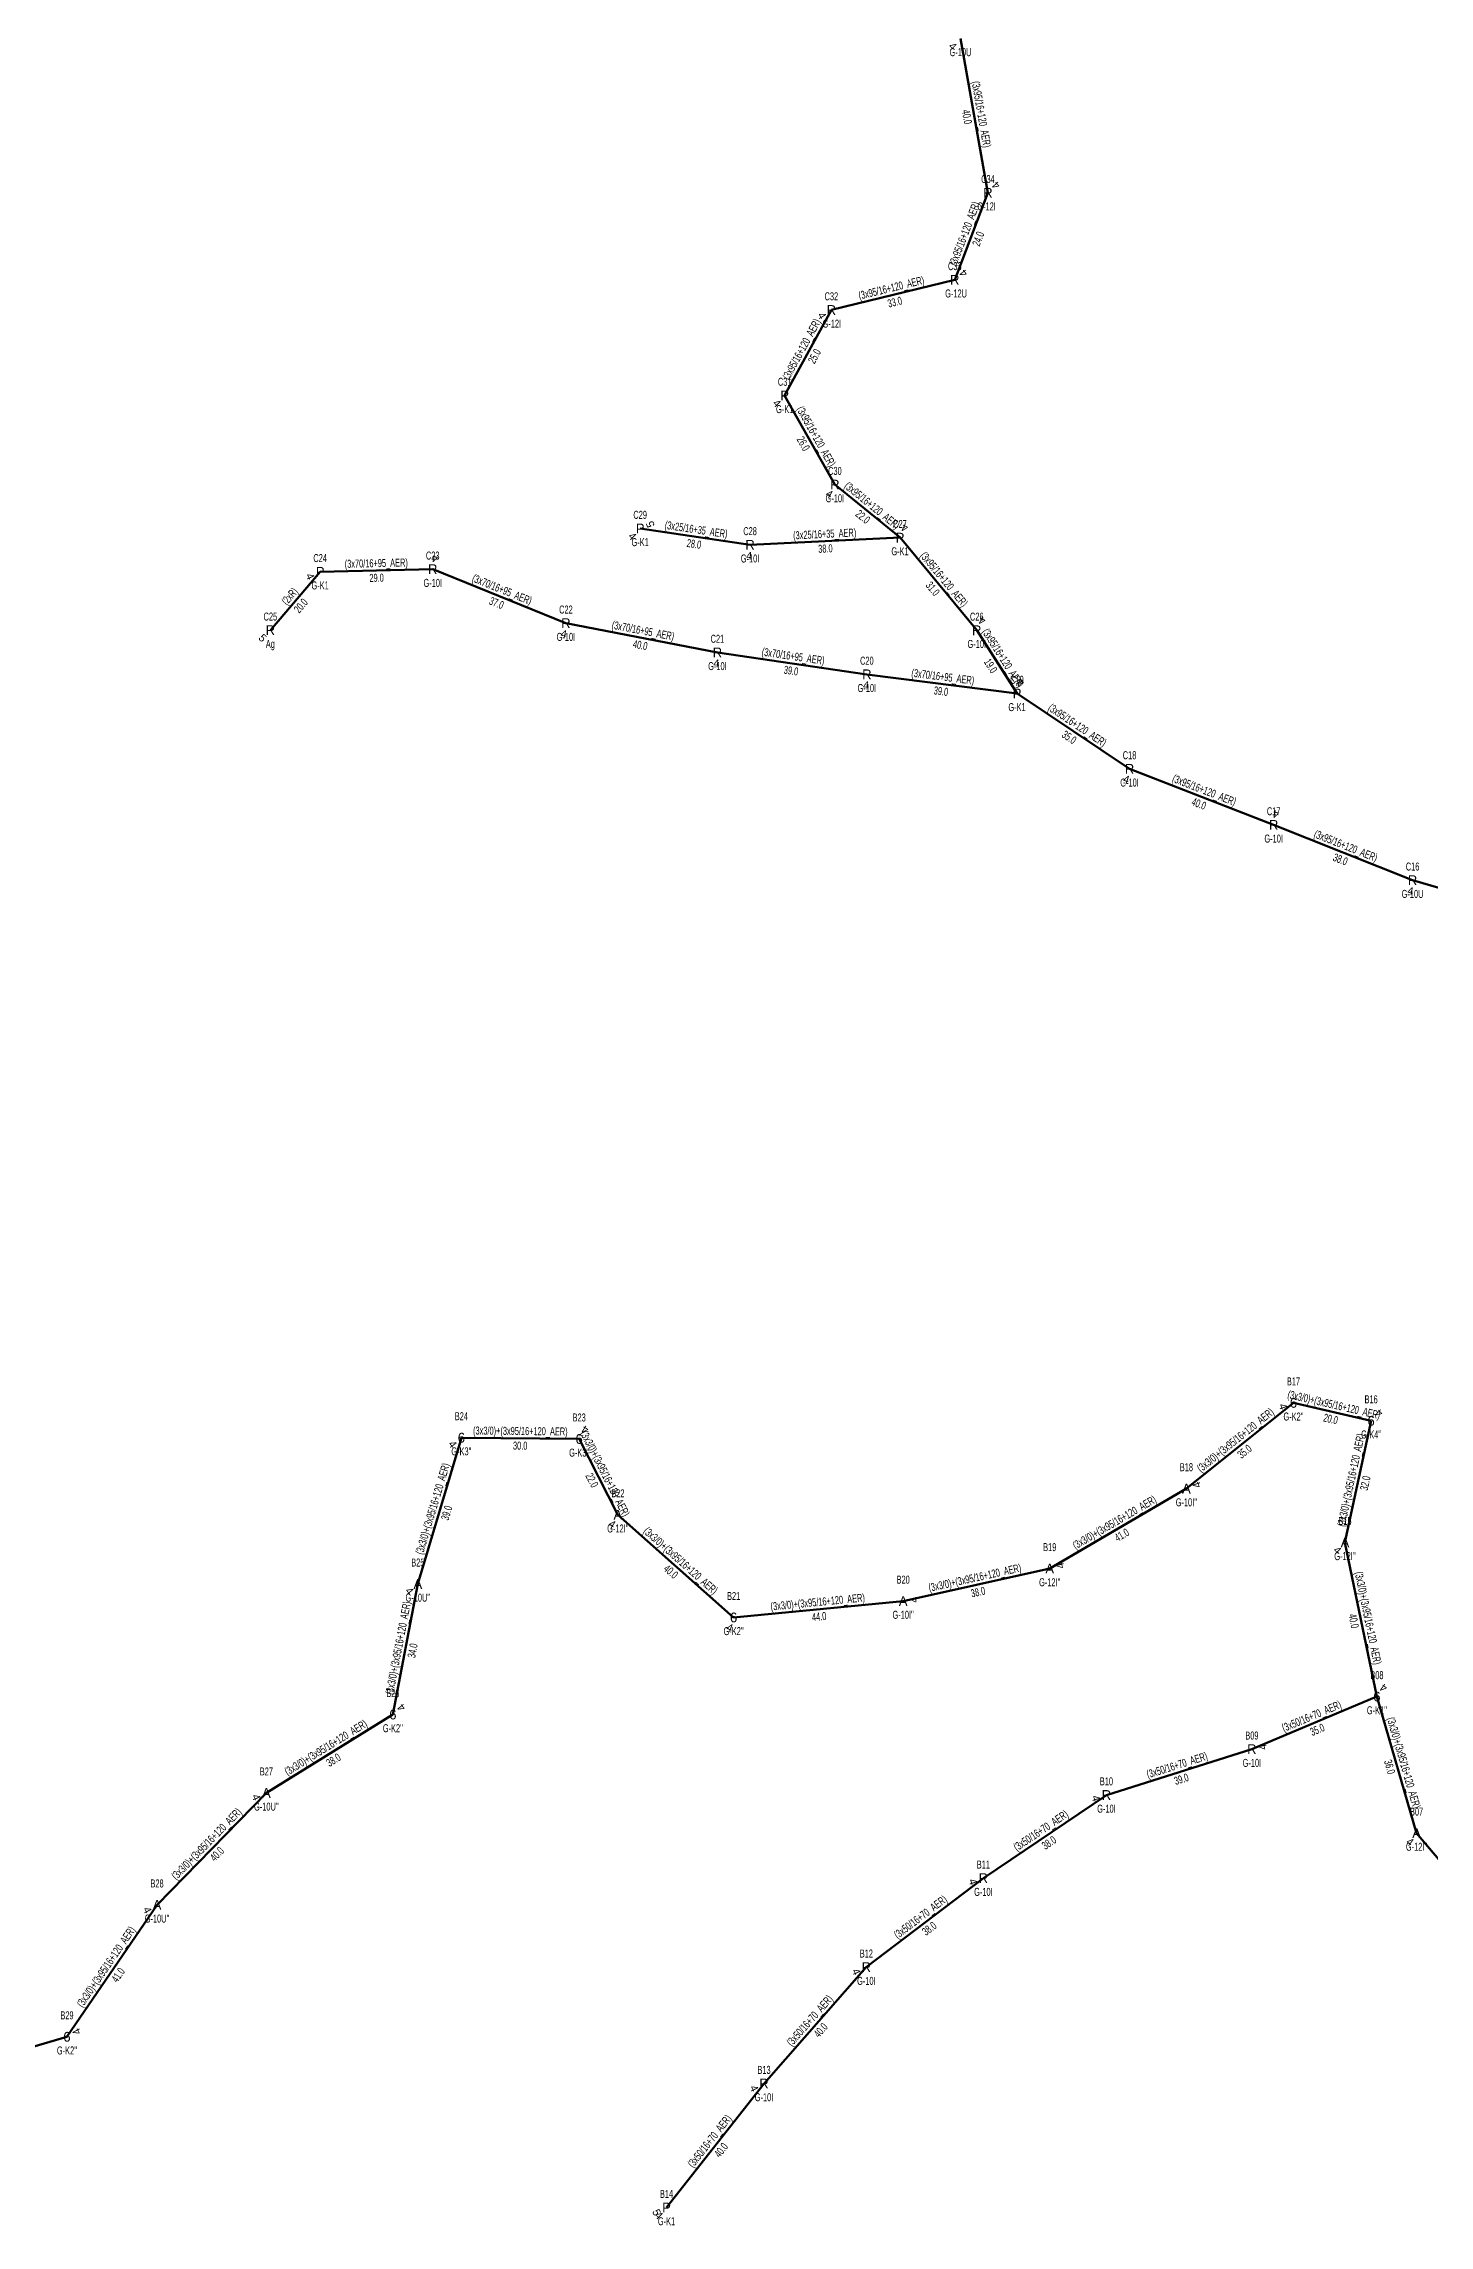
# Model space of a CAD drawing. Header units: millimetres. Extents: x 433713 to 438874, y 4028328 to 4034517.
# Drawn here: x 436138 to 436493, y 4033377 to 4033936 of the extents above; entities that cross this region are included whole.
import ezdxf
from ezdxf.enums import TextEntityAlignment as Align

# ---------------------------------------------------------------- set-up
doc = ezdxf.new("R2010")
doc.units = ezdxf.units.MM
for name, color, linetype, lineweight in [('DIREK_AG_MEVCUT', 120, 'Continuous', 25), ('DIREK_OG_MEVCUT', 16, 'Continuous', 25), ('HAT_AG_HAVAI_MEVCUT', 126, 'Continuous', 50), ('HAT_OG_HAVAI_MEVCUT', 48, 'Continuous', 70)]:
    doc.layers.add(name, color=color, linetype=linetype, lineweight=lineweight)
doc.styles.add('Direk', font='B_CAD')
doc.styles.get("Standard").update_dxf_attribs({"font": 'Arial'})

msp = doc.modelspace()

# ---------------------------------------------------------------- linework, layer by layer
at = {"layer": 'HAT_AG_HAVAI_MEVCUT'}
for p, q in [((436379.867, 4033897.832), (436372.849648, 4033937.339289)), ((436371.382, 4033875.524), (436379.867, 4033897.832)), ((436339.771, 4033867.796), (436371.382, 4033875.524)), ((436327.809461, 4033845.90233), (436339.771, 4033867.796)), ((436340.672861, 4033823.063233), (436327.809461, 4033845.90233)), ((436357.358696, 4033809.478359), (436340.672861, 4033823.063233)), ((436290.79785, 4033811.817368), (436318.952944, 4033807.636763)), ((436357.358696, 4033809.478359), (436318.952944, 4033807.636763)), ((436377.014484, 4033785.738199), (436357.358696, 4033809.478359)), ((436208.83486, 4033800.739189), (436196.089374, 4033785.761514)), ((436237.674819, 4033801.388151), (436208.83486, 4033800.739189)), ((436271.787228, 4033787.555466), (436237.674819, 4033801.388151)), ((436310.586635, 4033780.073558), (436271.787228, 4033787.555466)), ((436387.325623, 4033769.56403), (436377.014484, 4033785.738199)), ((436348.862512, 4033774.451623), (436310.586635, 4033780.073558)), ((436387.325623, 4033769.56403), (436348.862512, 4033774.451623)), ((436416.142348, 4033750.237423), (436387.325623, 4033769.56403)), ((436453.057028, 4033735.885719), (436416.142348, 4033750.237423)), ((436488.633238, 4033721.721285), (436453.057028, 4033735.885719)), ((436522.913013, 4033711.768754), (436488.633238, 4033721.721285)), ((436479.504842, 4033512.5936), (436447.478716, 4033499.119383)), ((436447.478716, 4033499.119383), (436410.228738, 4033487.384837)), ((436410.228738, 4033487.384837), (436378.708287, 4033466.075241)), ((436378.708287, 4033466.075241), (436348.729261, 4033443.279746)), ((436348.729261, 4033443.279746), (436322.523957, 4033413.476963)), ((436322.523957, 4033413.476963), (436297.559481, 4033381.7009))]:
    msp.add_line(p, q, dxfattribs=at)
at = {"layer": 'HAT_OG_HAVAI_MEVCUT'}
for p, q in [((436458.130924, 4033587.840085), (436430.708725, 4033565.865541)), ((436478.022, 4033583.245), (436458.130924, 4033587.840085)), ((436471.320041, 4033552.079144), (436478.022, 4033583.245)), ((436245.014048, 4033578.918735), (436233.864936, 4033541.443771)), ((436275.183036, 4033578.59276), (436245.014048, 4033578.918735)), ((436285.093104, 4033559.166401), (436275.183036, 4033578.59276)), ((436430.708725, 4033565.865541), (436395.701125, 4033545.38635)), ((436314.742567, 4033532.869672), (436285.093104, 4033559.166401)), ((436479.504842, 4033512.5936), (436471.320041, 4033552.079144)), ((436395.701125, 4033545.38635), (436358.168933, 4033537.057424)), ((436233.864936, 4033541.443771), (436227.466051, 4033507.998932)), ((436358.168933, 4033537.057424), (436314.742567, 4033532.869672)), ((436489.663562, 4033477.632823), (436479.504842, 4033512.5936)), ((436227.466051, 4033507.998932), (436195.065019, 4033487.911917)), ((436195.065019, 4033487.911917), (436167.066168, 4033459.230084)), ((436509.638636, 4033453.915217), (436489.663562, 4033477.632823)), ((436167.066168, 4033459.230084), (436143.996078, 4033425.449963)), ((436143.996078, 4033425.449963), (436106.171865, 4033414.408005))]:
    msp.add_line(p, q, dxfattribs=at)

# ---------------------------------------------------------------- texts
at = {"layer": 'DIREK_AG_MEVCUT', "color": 32, "style": 'Direk'}
for s, rotation, p in [('4', 315.000001, (436370.869749, 4033935.35939)), ('4', 492.248392, (436381.939664, 4033899.714569)), ('4', 487.339284, (436373.608162, 4033877.222294)), ('4', 300.675076, (436337.362792, 4033866.367527)), ('4', 315.000001, (436325.829562, 4033843.922431)), ('4', 329.694507, (436339.259952, 4033820.645861)), ('5', 112.500002, (436293.384713, 4033812.888882)), ('4', 514.811618, (436358.550364, 4033812.012116)), ('4', 315.000001, (436288.817951, 4033809.837469)), ('4', 355.777079, (436318.74676, 4033804.844365)), ('4', 294.801681, (436206.293117, 4033799.564648)), ('4', 528.96365, (436238.210828, 4033804.136368)), ('4', 511.258889, (436378.360872, 4033788.193243)), ('5', 315.000001, (436194.109475, 4033783.781615)), ('4', 348.96365, (436271.251219, 4033784.80725)), ('4', 354.542654, (436310.320342, 4033777.28625)), ('4', 355.822092, (436348.658522, 4033771.659064)), ('4', 523.075651, (436388.140727, 4033772.242762)), ('4', 343.075651, (436415.327244, 4033747.558691)), ('4', 529.145177, (436453.584327, 4033738.63562)), ('4', 349.145177, (436488.105939, 4033718.971384)), ('4', 461.408874, (436450.223389, 4033499.673249)), ('4', 287.030453, (436407.55152, 4033486.564773)), ('4', 288.624344, (436376.054915, 4033465.181027)), ('4', 294.337571, (436346.178088, 4033442.125833)), ('4', 295.922743, (436320.005681, 4033412.252919)), ('5', 295.922743, (436295.041205, 4033380.476855)), ('4', 315.000001, (436295.579582, 4033379.721001))]:
    msp.add_text(s, height=2, rotation=rotation, dxfattribs=at).set_placement(p, align=Align.MIDDLE_CENTER)
at = {"layer": 'DIREK_AG_MEVCUT', "width": 0.53}
for s, p in [('G-10U', (436372.849648, 4033933.839289)), ('C34', (436379.867, 4033901.332)), ('G-12I', (436379.52979, 4033894.332)), ('C33', (436371.382, 4033879.024)), ('G-12U', (436371.71921, 4033872.024)), ('C32', (436339.771, 4033871.296)), ('G-12I', (436339.897761, 4033864.296)), ('C31', (436327.809461, 4033849.40233)), ('G-K1', (436327.809461, 4033842.40233)), ('C30', (436340.672861, 4033826.563233)), ('G-10I', (436340.672861, 4033819.563233)), ('C29', (436290.79785, 4033815.317368)), ('C28', (436318.952944, 4033811.136763)), ('C27', (436357.358696, 4033812.978359)), ('C23', (436237.674819, 4033804.888151)), ('G-K1', (436290.79785, 4033808.317368)), ('G-K1', (436357.358696, 4033805.978359)), ('C24', (436208.83486, 4033804.239189)), ('G-10I', (436318.952944, 4033804.136763)), ('G-K1', (436208.83486, 4033797.239189)), ('G-10I', (436237.674819, 4033797.888151)), ('C25', (436196.089374, 4033789.261514)), ('C22', (436271.787228, 4033791.055466)), ('C26', (436377.014484, 4033789.238199)), ('Ag', (436196.089374, 4033782.261514)), ('G-10I', (436271.787228, 4033784.055466)), ('C21', (436310.586635, 4033783.573558)), ('G-10I', (436377.014484, 4033782.238199)), ('G-10I', (436310.586635, 4033776.573558)), ('C20', (436348.862512, 4033777.951623)), ('G-10I', (436348.862512, 4033770.951623)), ('C19', (436387.325623, 4033773.06403)), ('G-K1', (436387.325623, 4033766.06403)), ('C18', (436416.142348, 4033753.737423)), ('G-10I', (436416.142348, 4033746.737423)), ('C17', (436453.057028, 4033739.385719)), ('G-10I', (436453.057028, 4033732.385719)), ('C16', (436488.633238, 4033725.221285)), ('G-10U', (436488.633238, 4033718.221285)), ('B09', (436447.478716, 4033502.619383)), ('G-10I', (436447.478716, 4033495.619383)), ('B10', (436410.228738, 4033490.884837)), ('G-10I', (436410.228738, 4033483.884837)), ('B11', (436378.708287, 4033469.575241)), ('G-10I', (436378.708287, 4033462.575241)), ('B12', (436348.729261, 4033446.779746)), ('G-10I', (436348.729261, 4033439.779746)), ('B13', (436322.523957, 4033416.976963)), ('G-10I', (436322.523957, 4033409.976963)), ('B14', (436297.559481, 4033385.2009)), ('G-K1', (436297.559481, 4033378.2009))]:
    msp.add_text(s, height=2.05, dxfattribs=at).set_placement(p, align=Align.MIDDLE_CENTER)
at = {"layer": 'DIREK_AG_MEVCUT', "style": 'Direk'}
for s, p in [('R', (436379.867, 4033897.832)), ('R', (436371.382, 4033875.524)), ('R', (436339.771, 4033867.796)), ('P', (436327.809461, 4033845.90233)), ('R', (436340.672861, 4033823.063233)), ('P', (436290.79785, 4033811.817368)), ('R', (436318.952944, 4033807.636763)), ('P', (436357.358696, 4033809.478359)), ('P', (436208.83486, 4033800.739189)), ('R', (436237.674819, 4033801.388151)), ('R', (436271.787228, 4033787.555466)), ('R', (436196.089374, 4033785.761514)), ('R', (436377.014484, 4033785.738199)), ('R', (436310.586635, 4033780.073558)), ('R', (436348.862512, 4033774.451623)), ('P', (436387.325623, 4033769.56403)), ('R', (436416.142348, 4033750.237423)), ('R', (436453.057028, 4033735.885719)), ('R', (436488.633238, 4033721.721285)), ('R', (436447.478716, 4033499.119383)), ('R', (436410.228738, 4033487.384837)), ('R', (436378.708287, 4033466.075241)), ('R', (436348.729261, 4033443.279746)), ('R', (436322.523957, 4033413.476963)), ('P', (436297.559481, 4033381.7009))]:
    msp.add_text(s, height=2.5, dxfattribs=at).set_placement(p, align=Align.MIDDLE_CENTER)
at = {"layer": 'DIREK_OG_MEVCUT', "width": 0.53}
for s, p in [('B17', (436458.130924, 4033593.340085)), ('B16', (436478.022, 4033588.745)), ('B24', (436245.014048, 4033584.418735)), ('B23', (436275.183036, 4033584.09276)), ("G-K2''", (436458.130924, 4033584.340085)), ("G-K3''", (436245.014048, 4033575.418735)), ("G-K4''", (436478.022, 4033579.745)), ("G-K3''", (436275.183036, 4033575.09276)), ('B18', (436430.708725, 4033571.365541)), ('B22', (436285.093104, 4033564.666401)), ("G-10I''", (436430.708725, 4033562.365541)), ("G-12I''", (436285.093104, 4033555.666401)), ('B15', (436471.320041, 4033557.579144)), ('B19', (436395.701125, 4033550.88635)), ("G-12I''", (436471.320041, 4033548.579144)), ('B25', (436233.864936, 4033546.943771)), ('B20', (436358.168933, 4033542.557424)), ("G-12I''", (436395.701125, 4033541.88635)), ("G-10U''", (436233.864936, 4033537.943771)), ('B21', (436314.742567, 4033538.369672)), ("G-10I''", (436358.168933, 4033533.557424)), ("G-K2''", (436314.742567, 4033529.369672)), ('B08', (436479.504842, 4033518.0936)), ('B26', (436227.466051, 4033513.498932)), ("G-K1''", (436479.504842, 4033509.0936)), ("G-K2''", (436227.466051, 4033504.498932)), ('B27', (436195.065019, 4033493.411917)), ("G-10U''", (436195.065019, 4033484.411917)), ('B07', (436489.663562, 4033483.132823)), ("G-12I''", (436489.663562, 4033474.132823)), ('B28', (436167.066168, 4033464.730084)), ("G-10U''", (436167.066168, 4033455.730084)), ('B29', (436143.996078, 4033430.949963)), ("G-K2''", (436143.996078, 4033421.949963))]:
    msp.add_text(s, height=2.05, dxfattribs=at).set_placement(p, align=Align.MIDDLE_CENTER)
at = {"layer": 'DIREK_OG_MEVCUT', "style": 'Direk'}
for s, p in [('6', (436458.130924, 4033587.840085)), ('6', (436478.022, 4033583.245)), ('6', (436245.014048, 4033578.918735)), ('6', (436275.183036, 4033578.59276)), ('A', (436430.708725, 4033565.865541)), ('A', (436285.093104, 4033559.166401)), ('A', (436471.320041, 4033552.079144)), ('A', (436395.701125, 4033545.38635)), ('A', (436233.864936, 4033541.443771)), ('A', (436358.168933, 4033537.057424)), ('6', (436314.742567, 4033532.869672)), ('6', (436227.466051, 4033507.998932)), ('6', (436479.504842, 4033512.5936)), ('A', (436195.065019, 4033487.911917)), ('A', (436489.663562, 4033477.632823)), ('A', (436167.066168, 4033459.230084)), ('6', (436143.996078, 4033425.449963))]:
    msp.add_text(s, height=2.5, dxfattribs=at).set_placement(p, align=Align.MIDDLE_CENTER)
at = {"layer": 'DIREK_OG_MEVCUT', "color": 32, "style": 'Direk'}
for rotation, p in [(508.513864, (436276.645454, 4033580.980506)), (289.353323, (436455.489144, 4033586.912185)), (495.000001, (436480.001899, 4033585.224899)), (306.715913, (436242.769541, 4033577.244761)), (469.353323, (436433.350506, 4033566.79344)), (328.513864, (436283.630686, 4033556.778655)), (315.000001, (436469.340143, 4033550.099245)), (465.163662, (436398.403636, 4033546.118766)), (309.584348, (436231.707012, 4033539.659573)), (456.255996, (436360.952259, 4033537.362542)), (339.214757, (436313.748942, 4033530.251904)), (503.101267, (436481.185969, 4033514.832754)), (489.584348, (436229.623976, 4033509.78313)), (292.845181, (436192.484659, 4033486.824839)), (323.101267, (436487.982435, 4033475.393669)), (297.834465, (436164.590127, 4033457.922712)), (477.834465, (436146.472119, 4033426.757336))]:
    msp.add_text('4', height=2, rotation=rotation, dxfattribs=at).set_placement(p, align=Align.MIDDLE_CENTER)
at = {"layer": 'HAT_AG_HAVAI_MEVCUT', "lineweight": 30, "width": 0.53}
for s, rotation, p in [('(3x95/16+120_AER)', 280.07193, (436377.195224, 4033917.734296)), ('(3x95/16+120_AER)', 429.175346, (436374.830028, 4033886.980183)), ('(3x95/16+120_AER)', 373.737751, (436355.374644, 4033872.485684)), ('(3x95/16+120_AER)', 421.35015, (436333.044299, 4033857.256702)), ('(3x95/16+120_AER)', 299.389011, (436334.981773, 4033834.899907)), ('(3x95/16+120_AER)', 320.849033, (436349.552439, 4033816.929958)), ('(3x25/16+35_AER)', 351.554155, (436305.000241, 4033810.567847)), ('(3x25/16+35_AER)', 2.74529, (436338.115108, 4033809.406585)), ('(3x70/16+95_AER)', 1.289064, (436223.235718, 4033801.913455)), ('(3x95/16+120_AER)', 309.623234, (436367.841306, 4033798.150355)), ('(2xR)', 49.603359, (436201.814777, 4033793.801215)), ('(3x70/16+95_AER)', 337.927297, (436255.050439, 4033795.25951)), ('(3x70/16+95_AER)', 349.085306, (436291.347877, 4033784.649136)), ('(3x95/16+120_AER)', 302.517776, (436382.886795, 4033778.108042)), ('(3x70/16+95_AER)', 351.644182, (436329.848096, 4033778.103568)), ('(3x70/16+95_AER)', 352.75811, (436368.201217, 4033772.851046)), ('(3x95/16+120_AER)', 326.1513, (436402.207437, 4033760.606661)), ('(3x95/16+120_AER)', 338.754894, (436434.907693, 4033743.853804)), ('(3x95/16+120_AER)', 338.290351, (436471.159551, 4033729.593212)), ('(3x50/16+70_AER)', 22.817745, (436463.162148, 4033506.639973)), ('(3x50/16+70_AER)', 17.485551, (436428.598332, 4033494.062834)), ('(3x50/16+70_AER)', 34.060903, (436393.99245, 4033477.434215)), ('(3x50/16+70_AER)', 37.248685, (436363.20429, 4033455.354107)), ('(3x50/16+70_AER)', 48.67514, (436334.988278, 4033428.939633)), ('(3x50/16+70_AER)', 51.845484, (436309.373323, 4033398.114048))]:
    msp.add_text(s, height=2.05, rotation=rotation, dxfattribs=at).set_placement(p, align=Align.CENTER)
for s, rotation, p in [('40.0', 280.07193, (436375.521423, 4033917.436993)), ('24.0', 429.175346, (436376.418972, 4033886.375817)), ('33.0', 373.737751, (436355.778356, 4033870.834316)), ('25.0', 421.35015, (436334.536162, 4033856.441628)), ('26.0', 299.389011, (436333.500549, 4033834.065655)), ('22.0', 320.849033, (436348.479117, 4033815.611633)), ('28.0', 351.554155, (436304.750554, 4033808.886284)), ('38.0', 2.74529, (436338.196532, 4033807.708537)), ('29.0', 1.289064, (436223.273962, 4033800.213885)), ('31.0', 309.623234, (436366.531873, 4033797.066203)), ('20.0', 49.603359, (436203.109457, 4033792.699487)), ('37.0', 337.927297, (436254.411608, 4033793.684107)), ('40.0', 349.085306, (436291.025986, 4033782.979888)), ('19.0', 302.517776, (436381.453313, 4033777.194188)), ('39.0', 351.644182, (436329.601051, 4033776.421614)), ('39.0', 352.75811, (436367.986918, 4033771.164607)), ('35.0', 326.1513, (436401.260534, 4033759.194792)), ('40.0', 338.754894, (436434.291684, 4033742.269338)), ('38.0', 338.290351, (436470.530716, 4033728.013792)), ('35.0', 22.817745, (436463.82141, 4033505.07301)), ('39.0', 17.485551, (436429.109122, 4033492.441386)), ('38.0', 34.060903, (436394.944575, 4033476.025863)), ('38.0', 37.248685, (436364.233258, 4033454.00088)), ('40.0', 48.67514, (436336.26494, 4033427.817076)), ('40.0', 51.845484, (436310.710114, 4033397.063815))]:
    msp.add_text(s, height=2.05, rotation=rotation, dxfattribs=at).set_placement(p, align=Align.TOP_CENTER)
at = {"layer": 'HAT_OG_HAVAI_MEVCUT', "lineweight": 30, "width": 0.53}
for rotation, p in [(346.992157, (436468.267784, 4033586.370731)), (38.706643, (436443.888291, 4033577.516117)), (359.380944, (436260.107725, 4033579.605698)), (297.027726, (436280.895239, 4033569.265839)), (437.863836, (436473.840018, 4033567.840773)), (73.431823, (436238.624783, 4033560.423636)), (30.327322, (436412.775727, 4033556.359627)), (318.429511, (436300.481845, 4033546.653956)), (12.511989, (436376.750882, 4033542.0517)), (5.508194, (436336.37416, 4033535.809623)), (281.710765, (436476.244749, 4033532.508898)), (79.168694, (436229.830637, 4033524.881082)), (31.796837, (436210.817663, 4033498.677858)), (286.202532, (436485.400441, 4033495.35039)), (45.69036, (436180.457355, 4033474.164756)), (55.668928, (436154.829199, 4033442.819402))]:
    msp.add_text('(3x3/0)+(3x95/16+120_AER)', height=2.05, rotation=rotation, dxfattribs=at).set_placement(p, align=Align.CENTER)
for s, rotation, p in [('20.0', 346.992157, (436467.88514, 4033584.714354)), ('30.0', 359.380944, (436260.089358, 4033577.905797)), ('35.0', 38.706643, (436444.951358, 4033576.189509)), ('22.0', 297.027726, (436279.380901, 4033568.493322)), ('32.0', 437.863836, (436475.502024, 4033567.483372)), ('39.0', 73.431823, (436240.254201, 4033559.93887)), ('41.0', 30.327322, (436413.634123, 4033554.892264)), ('40.0', 318.429511, (436299.353826, 4033545.382118)), ('38.0', 12.511989, (436377.119176, 4033540.392074)), ('44.0', 5.508194, (436336.53734, 4033534.117473)), ('40.0', 281.710765, (436474.580135, 4033532.163846)), ('34.0', 79.168694, (436231.500351, 4033524.561621)), ('38.0', 31.796837, (436211.713408, 4033497.232991)), ('36.0', 286.202532, (436483.767963, 4033494.876033)), ('40.0', 45.69036, (436181.673833, 4033472.977245)), ('41.0', 55.668928, (436156.233047, 4033441.860646))]:
    msp.add_text(s, height=2.05, rotation=rotation, dxfattribs=at).set_placement(p, align=Align.TOP_CENTER)

doc.saveas('drawing.dxf')
